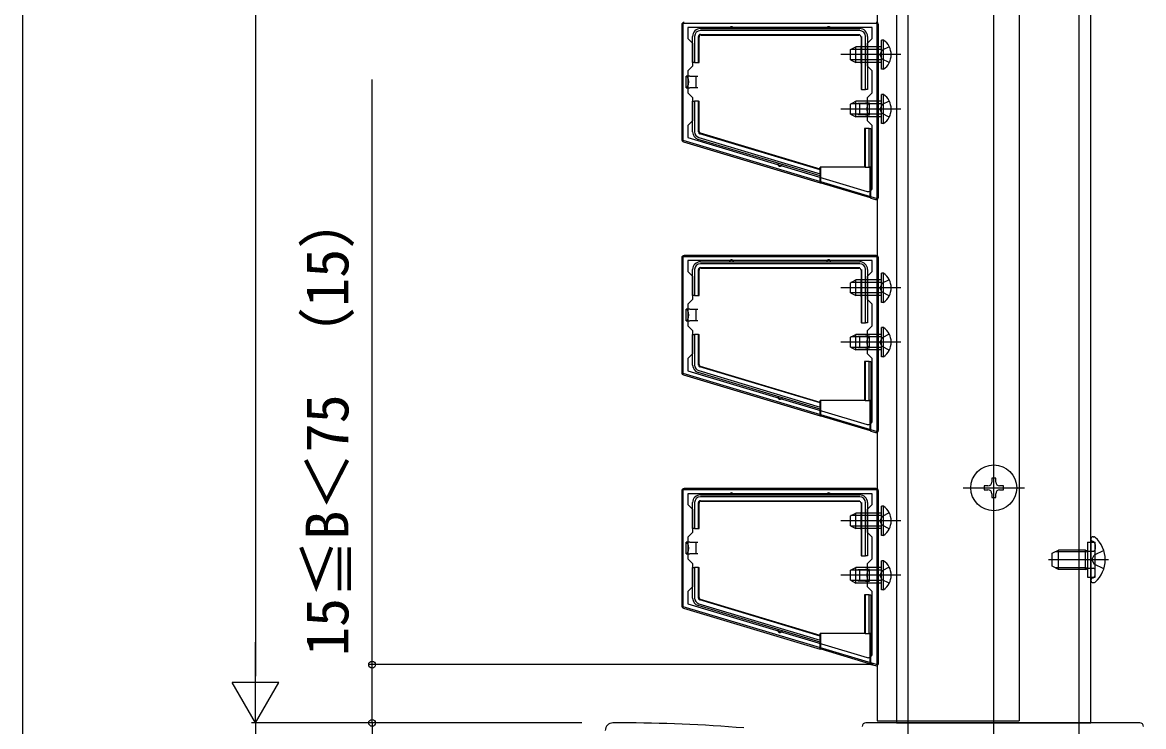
# Model space of a CAD drawing. Units: millimetres, scale not verified. Extents: x -876 to 875, y -1310 to 1303.
# Drawn here: x -875 to -586.4, y 142.1 to 323.3 of the extents above; entities that cross this region are included whole.
import ezdxf
from ezdxf.enums import TextEntityAlignment as Align

# ---------------------------------------------------------------- set-up
doc = ezdxf.new("R2010")
doc.units = ezdxf.units.MM
doc.header["$LTSCALE"] = 6
for name, color, linetype in [('0-2_YKK_11', 7, 'Continuous'), ('0-3_YKK_12', 2, 'Continuous'), ('0-4_YKK_13', 4, 'Continuous'), ('0-5_YKK_D', 6, 'Continuous'), ('0-6_YKK_ZWAK', 7, 'Continuous'), ('0-7_YSS_K', 3, 'Continuous')]:
    doc.layers.add(name, color=color, linetype=linetype)
doc.styles.add('ＭＳ ゴシック', font='')
doc.styles.get('ＭＳ ゴシック').set_extended_font_data('MS Gothic')

msp = doc.modelspace()

# ---------------------------------------------------------------- linework, layer by layer
at = {"layer": '0-2_YKK_11'}
for p, q in [((-703.7, 293.655), (-657.587, 279.821)), ((-703.7, 233.655), (-657.587, 219.821)), ((-703.7, 173.655), (-657.587, 159.821)), ((-721, 143.001), (-723, 143.001))]:
    msp.add_line(p, q, dxfattribs=at)
for points in [[(-705, 293.001), (-655, 278.001), (-655, 323.001), (-705, 323.001)], [(-705, 233.001), (-655, 218.001), (-655, 263.001), (-705, 263.001)], [(-705, 173.001), (-655, 158.001), (-655, 203.001), (-705, 203.001)]]:
    msp.add_lwpolyline(points, close=True, dxfattribs=at)
for points in [[(-656.3, 280.779), (-656.3, 296.801), (-657.5, 298.001), (-657.5, 304.001), (-656.3, 305.201), (-656.3, 310.801), (-657.5, 312.001), (-657.5, 318.001), (-656.3, 319.201), (-656.3, 322.001), (-703.7, 322.001), (-703.7, 319.201), (-702.5, 318.001), (-702.5, 312.001), (-703.7, 310.801), (-703.7, 305.201), (-702.5, 304.001), (-702.5, 298.001), (-703.7, 296.801), (-703.7, 293.655)], [(-656.3, 220.779), (-656.3, 236.801), (-657.5, 238.001), (-657.5, 244.001), (-656.3, 245.201), (-656.3, 250.801), (-657.5, 252.001), (-657.5, 258.001), (-656.3, 259.201), (-656.3, 262.001), (-703.7, 262.001), (-703.7, 259.201), (-702.5, 258.001), (-702.5, 252.001), (-703.7, 250.801), (-703.7, 245.201), (-702.5, 244.001), (-702.5, 238.001), (-703.7, 236.801), (-703.7, 233.655)], [(-656.3, 160.779), (-656.3, 176.801), (-657.5, 178.001), (-657.5, 184.001), (-656.3, 185.201), (-656.3, 190.801), (-657.5, 192.001), (-657.5, 198.001), (-656.3, 199.201), (-656.3, 202.001), (-703.7, 202.001), (-703.7, 199.201), (-702.5, 198.001), (-702.5, 192.001), (-703.7, 190.801), (-703.7, 185.201), (-702.5, 184.001), (-702.5, 178.001), (-703.7, 176.801), (-703.7, 173.655)]]:
    msp.add_lwpolyline(points, dxfattribs=at)
for centre, radius, start, end in [((-657.3, 280.779), 1, 253.30075, 359.99999), ((-657.3, 220.779), 1, 253.30075, 359.99999), ((-657.3, 160.779), 1, 253.30075, 359.99999), ((-723, 141.001), 2, 90.00001, 179.99999), ((-721, -241.701), 384.701, 85.28146, 89.99999)]:
    msp.add_arc(centre, radius, start, end, dxfattribs=at)
at = {"layer": '0-3_YKK_12'}
for p, q in [((-655, 962.501), (-655, 143.501)), ((-618.5, 962.501), (-618.5, 143.501)), ((-655, 143.501), (-618.5, 143.501))]:
    msp.add_line(p, q, dxfattribs=at)
msp.add_lwpolyline([(-631.5, 963.501), (-650, 963.501), (-650, 143.001), (-600, 143.001), (-600, 963.501)], dxfattribs=at)
at = {"layer": '0-4_YKK_13'}
for p, q in [((-705.3, 322.702), (-705.3, 293.146)), ((-659.5, 321.201), (-700.5, 321.201)), ((-667.5, 321.701), (-659.5, 321.701)), ((-654.7, 278.306), (-654.7, 322.702)), ((-702.5, 313.001), (-702.5, 319.701)), ((-702, 319.701), (-702, 313.001)), ((-701, 313.001), (-701, 319.701)), ((-700.843, 313.001), (-700.843, 319.543)), ((-700.5, 320.201), (-659.5, 320.201)), ((-700.343, 320.043), (-659.657, 320.043)), ((-659.157, 319.543), (-659.157, 306.001)), ((-659, 319.701), (-659, 306.001)), ((-658, 306.001), (-658, 319.701)), ((-653.9, 311.251), (-653.9, 318.751)), ((-648.9, 315.001), (-664.4, 315.001)), ((-661.9, 316.301), (-660.5, 317.001)), ((-661.9, 313.701), (-661.9, 316.301)), ((-653.9, 316.346), (-661.809, 316.346)), ((-653.9, 317.001), (-660.5, 317.001)), ((-702, 313.001), (-702.5, 313.001)), ((-702, 313.001), (-701, 313.001)), ((-701, 313.001), (-700.843, 313.001)), ((-661.9, 313.701), (-660.5, 313.001)), ((-653.9, 313.655), (-661.809, 313.655)), ((-703.2, 309.501), (-704.2, 309.501)), ((-704.2, 306.501), (-704.2, 309.501)), ((-701.7, 309.501), (-701.2, 309.501)), ((-653.391, 311.251), (-653.9, 311.251)), ((-704.2, 306.501), (-703.2, 306.501)), ((-701.2, 306.501), (-701.7, 306.501)), ((-659, 306.001), (-659.157, 306.001)), ((-659, 306.001), (-658, 306.001)), ((-702, 303.001), (-702, 295.122)), ((-701, 303.001), (-702, 303.001)), ((-700.843, 295.239), (-700.843, 303.001)), ((-661.9, 302.301), (-660.5, 303.001)), ((-653.9, 303.001), (-660.5, 303.001)), ((-653.9, 297.251), (-653.9, 304.751)), ((-648.9, 301.001), (-664.4, 301.001)), ((-661.9, 299.701), (-661.9, 302.301)), ((-653.9, 302.346), (-661.809, 302.346)), ((-660, 302.501), (-659.5, 302.501)), ((-659.5, 302.501), (-658, 302.501)), ((-659.5, 301.001), (-659.5, 302.501)), ((-659.5, 299.501), (-659.5, 301.001)), ((-657, 302.501), (-658, 302.501)), ((-657, 299.501), (-657, 302.501)), ((-661.9, 299.701), (-660.5, 299.001)), ((-653.9, 299.655), (-661.809, 299.655)), ((-659.5, 299.501), (-660, 299.501)), ((-658, 299.501), (-659.5, 299.501)), ((-658, 299.501), (-657, 299.501)), ((-653.391, 297.251), (-653.9, 297.251)), ((-669.7, 285.348), (-700.644, 294.643)), ((-669.7, 285.512), (-700.487, 294.76)), ((-658.257, 296.001), (-658.257, 286.001)), ((-658.1, 296.001), (-658.257, 296.001)), ((-658.1, 296.001), (-658.1, 286.001)), ((-657.1, 296.001), (-656.6, 296.001)), ((-704.873, 292.572), (-669.7, 282.006)), ((-700.932, 293.685), (-669.7, 284.304)), ((-669.7, 285.512), (-669.7, 286.001)), ((-658.257, 286.001), (-669.7, 286.001)), ((-669.5, 282.042), (-669.5, 286.001)), ((-658.1, 286.001), (-658.257, 286.001)), ((-658.1, 286.001), (-657.1, 286.001)), ((-656.6, 286.001), (-657.1, 286.001)), ((-656.8, 278.227), (-656.8, 286.001)), ((-656.6, 278.071), (-656.6, 286.001)), ((-669.7, 285.348), (-669.7, 285.512)), ((-669.7, 284.304), (-669.7, 285.348)), ((-669.7, 284.304), (-669.7, 283.782)), ((-669.7, 282.006), (-669.7, 283.782)), ((-656.8, 278.227), (-656.6, 278.071)), ((-656.6, 278.071), (-655.471, 277.732)), ((-705.3, 262.702), (-705.3, 233.146)), ((-655.299, 263.301), (-704.701, 263.301)), ((-654.7, 218.306), (-654.7, 262.702)), ((-659.5, 261.201), (-700.5, 261.201)), ((-700.5, 260.201), (-659.5, 260.201)), ((-700.343, 260.043), (-659.657, 260.043)), ((-667.5, 261.701), (-659.5, 261.701)), ((-702.5, 253.001), (-702.5, 259.701)), ((-702, 259.701), (-702, 253.001)), ((-701, 253.001), (-701, 259.701)), ((-700.843, 253.001), (-700.843, 259.543)), ((-661.9, 256.301), (-660.5, 257.001)), ((-653.9, 257.001), (-660.5, 257.001)), ((-659.157, 259.543), (-659.157, 246.001)), ((-659, 259.701), (-659, 246.001)), ((-658, 246.001), (-658, 259.701)), ((-653.9, 251.251), (-653.9, 258.751)), ((-648.9, 255.001), (-664.4, 255.001)), ((-661.9, 253.701), (-661.9, 256.301)), ((-653.9, 256.346), (-661.809, 256.346)), ((-702, 253.001), (-702.5, 253.001)), ((-702, 253.001), (-701, 253.001)), ((-701, 253.001), (-700.843, 253.001)), ((-661.9, 253.701), (-660.5, 253.001)), ((-653.9, 253.655), (-661.809, 253.655)), ((-653.391, 251.251), (-653.9, 251.251)), ((-703.2, 249.501), (-704.2, 249.501)), ((-704.2, 246.501), (-704.2, 249.501)), ((-701.7, 249.501), (-701.2, 249.501)), ((-704.2, 246.501), (-703.2, 246.501)), ((-701.2, 246.501), (-701.7, 246.501)), ((-659, 246.001), (-659.157, 246.001)), ((-659, 246.001), (-658, 246.001)), ((-702, 243.001), (-702, 235.122)), ((-701, 243.001), (-702, 243.001)), ((-700.843, 235.239), (-700.843, 243.001)), ((-661.9, 242.301), (-660.5, 243.001)), ((-653.9, 243.001), (-660.5, 243.001)), ((-660, 242.501), (-659.5, 242.501)), ((-659.5, 242.501), (-658, 242.501)), ((-659.5, 241.001), (-659.5, 242.501)), ((-657, 242.501), (-658, 242.501)), ((-657, 239.501), (-657, 242.501)), ((-653.9, 237.251), (-653.9, 244.751)), ((-648.9, 241.001), (-664.4, 241.001)), ((-661.9, 239.701), (-661.9, 242.301)), ((-661.9, 239.701), (-660.5, 239.001)), ((-653.9, 242.346), (-661.809, 242.346)), ((-653.9, 239.655), (-661.809, 239.655)), ((-659.5, 239.501), (-659.5, 241.001)), ((-659.5, 239.501), (-660, 239.501)), ((-658, 239.501), (-659.5, 239.501)), ((-658, 239.501), (-657, 239.501)), ((-653.391, 237.251), (-653.9, 237.251)), ((-669.7, 225.348), (-700.644, 234.643)), ((-669.7, 225.512), (-700.487, 234.76)), ((-658.257, 236.001), (-658.257, 226.001)), ((-658.1, 236.001), (-658.257, 236.001)), ((-658.1, 236.001), (-658.1, 226.001)), ((-657.1, 236.001), (-656.6, 236.001)), ((-704.873, 232.572), (-669.7, 222.006)), ((-700.932, 233.685), (-669.7, 224.304)), ((-669.7, 225.512), (-669.7, 226.001)), ((-658.257, 226.001), (-669.7, 226.001)), ((-669.7, 225.348), (-669.7, 225.512)), ((-669.7, 224.304), (-669.7, 225.348)), ((-669.5, 222.042), (-669.5, 226.001)), ((-658.1, 226.001), (-658.257, 226.001)), ((-658.1, 226.001), (-657.1, 226.001)), ((-656.6, 226.001), (-657.1, 226.001)), ((-656.8, 218.227), (-656.8, 226.001)), ((-656.6, 218.071), (-656.6, 226.001)), ((-669.7, 224.304), (-669.7, 223.782)), ((-669.7, 222.006), (-669.7, 223.782)), ((-656.8, 218.227), (-656.6, 218.071)), ((-656.6, 218.071), (-655.471, 217.732)), ((-625, 195.601), (-625, 211.401)), ((-705.3, 202.702), (-705.3, 173.146)), ((-655.299, 203.301), (-704.701, 203.301)), ((-654.7, 158.306), (-654.7, 202.702)), ((-632.9, 203.501), (-617.1, 203.501)), ((-623.5, 203.001), (-622.5, 203.001)), ((-702.5, 193.001), (-702.5, 199.701)), ((-702, 199.701), (-702, 193.001)), ((-701, 193.001), (-701, 199.701)), ((-700.843, 193.001), (-700.843, 199.543)), ((-659.5, 201.201), (-700.5, 201.201)), ((-700.5, 200.201), (-659.5, 200.201)), ((-700.343, 200.043), (-659.657, 200.043)), ((-667.5, 201.701), (-659.5, 201.701)), ((-659.157, 199.543), (-659.157, 186.001)), ((-659, 199.701), (-659, 186.001)), ((-658, 186.001), (-658, 199.701)), ((-661.9, 196.301), (-660.5, 197.001)), ((-661.9, 193.701), (-661.9, 196.301)), ((-653.9, 196.346), (-661.809, 196.346)), ((-653.9, 197.001), (-660.5, 197.001)), ((-653.9, 191.251), (-653.9, 198.751)), ((-648.9, 195.001), (-664.4, 195.001)), ((-661.9, 193.701), (-660.5, 193.001)), ((-653.9, 193.655), (-661.809, 193.655)), ((-702, 193.001), (-702.5, 193.001)), ((-702, 193.001), (-701, 193.001)), ((-701, 193.001), (-700.843, 193.001)), ((-653.391, 191.251), (-653.9, 191.251)), ((-599.455, 190.901), (-599.257, 190.901)), ((-703.2, 189.501), (-704.2, 189.501)), ((-704.2, 186.501), (-704.2, 189.501)), ((-701.7, 189.501), (-701.2, 189.501)), ((-600.9, 189.501), (-598.9, 189.501)), ((-600, 190.251), (-600, 179.75)), ((-599.426, 189.693), (-599.671, 189.782)), ((-598.9, 180.501), (-598.9, 189.501)), ((-598.9, 188.941), (-598.9, 187.701)), ((-704.2, 186.501), (-703.2, 186.501)), ((-701.2, 186.501), (-701.7, 186.501)), ((-659, 186.001), (-659.157, 186.001)), ((-659, 186.001), (-658, 186.001)), ((-653.9, 177.251), (-653.9, 184.751)), ((-595.496, 185.001), (-610.913, 185.001)), ((-610, 186.701), (-608.3, 187.501)), ((-601.4, 187.068), (-609.22, 187.068)), ((-608.3, 182.501), (-608.3, 187.501)), ((-601.4, 187.501), (-608.3, 187.501)), ((-601.4, 182.501), (-601.4, 187.501)), ((-599.744, 185.001), (-599.135, 186.146)), ((-599.744, 185.001), (-599.135, 183.856)), ((-596.674, 187.372), (-599.135, 186.146)), ((-702, 183.001), (-702, 175.122)), ((-701, 183.001), (-702, 183.001)), ((-700.843, 175.239), (-700.843, 183.001)), ((-661.9, 182.301), (-660.5, 183.001)), ((-661.9, 179.701), (-661.9, 182.301)), ((-653.9, 182.346), (-661.809, 182.346)), ((-653.9, 183.001), (-660.5, 183.001)), ((-660, 182.501), (-659.5, 182.501)), ((-659.5, 182.501), (-658, 182.501)), ((-659.5, 181.001), (-659.5, 182.501)), ((-657, 182.501), (-658, 182.501)), ((-657, 179.501), (-657, 182.501)), ((-601.4, 182.934), (-609.22, 182.934)), ((-601.4, 182.501), (-608.3, 182.501)), ((-596.674, 182.629), (-599.135, 183.856)), ((-598.9, 181.06), (-598.9, 182.301)), ((-648.9, 181.001), (-664.4, 181.001)), ((-661.9, 179.701), (-660.5, 179.001)), ((-653.9, 179.655), (-661.809, 179.655)), ((-659.5, 179.501), (-660, 179.501)), ((-659.5, 179.501), (-659.5, 181.001)), ((-658, 179.501), (-659.5, 179.501)), ((-658, 179.501), (-657, 179.501)), ((-600, 179.75), (-600, 179.646)), ((-599.426, 180.309), (-599.671, 180.22)), ((-599.455, 179.101), (-599.257, 179.101)), ((-653.391, 177.251), (-653.9, 177.251)), ((-700.932, 173.685), (-669.7, 164.304)), ((-669.7, 165.348), (-700.644, 174.643)), ((-669.7, 165.512), (-700.487, 174.76)), ((-658.257, 176.001), (-658.257, 166.001)), ((-658.1, 176.001), (-658.257, 176.001)), ((-658.1, 176.001), (-658.1, 166.001)), ((-657.1, 176.001), (-656.6, 176.001)), ((-704.873, 172.572), (-669.7, 162.006)), ((-669.7, 165.512), (-669.7, 166.001)), ((-658.257, 166.001), (-669.7, 166.001)), ((-669.7, 165.348), (-669.7, 165.512)), ((-669.7, 164.304), (-669.7, 165.348)), ((-669.5, 162.042), (-669.5, 166.001)), ((-658.1, 166.001), (-658.257, 166.001)), ((-658.1, 166.001), (-657.1, 166.001)), ((-656.6, 166.001), (-657.1, 166.001)), ((-656.8, 158.227), (-656.8, 166.001)), ((-656.6, 158.071), (-656.6, 166.001)), ((-669.7, 164.304), (-669.7, 163.782)), ((-669.7, 162.006), (-669.7, 163.782)), ((-656.8, 158.227), (-656.6, 158.071)), ((-656.6, 158.071), (-655.471, 157.732)), ((-587.441, 143.001), (-657.894, 143.001))]:
    msp.add_line(p, q, dxfattribs=at)
for points in [[(-647, 124.207), (-647, 136.662), (-647, 520.001)], [(-603, 123.523), (-603, 132.995), (-603, 520.001)], [(-700.5, 321.701), (-692.5, 321.701), (-667.5, 321.701)], [(-657.5, 319.701), (-657.5, 306.001), (-658, 306.001)], [(-653.391, 311.251), (-653.391, 318.751), (-653.9, 318.751)], [(-653.9, 313.001), (-660.5, 313.001), (-660.5, 317.001)], [(-651.891, 317.051), (-653.746, 316.146), (-654.355, 315.001)], [(-651.891, 312.951), (-653.746, 313.856), (-654.355, 315.001)], [(-703.2, 309.501), (-701.7, 309.501), (-701.7, 308.001), (-701.7, 306.501), (-703.2, 306.501)], [(-702.5, 295.122), (-702.5, 303.001), (-702, 303.001)], [(-701, 295.122), (-701, 303.001), (-700.843, 303.001)], [(-653.9, 299.001), (-660.5, 299.001), (-660.5, 303.001)], [(-651.891, 303.051), (-653.746, 302.146), (-654.355, 301.001)], [(-653.391, 297.251), (-653.391, 304.751), (-653.9, 304.751)], [(-651.891, 298.951), (-653.746, 299.856), (-654.355, 301.001)], [(-657.1, 286.001), (-657.1, 296.001), (-658.1, 296.001)], [(-656.6, 296.001), (-656.6, 291.001), (-656.6, 286.001)], [(-669.7, 283.782), (-680, 286.876), (-701.075, 293.207)], [(-669.7, 282.006), (-669.5, 282.042), (-656.8, 278.227)], [(-700.5, 261.701), (-692.5, 261.701), (-667.5, 261.701)], [(-653.9, 253.001), (-660.5, 253.001), (-660.5, 257.001)], [(-657.5, 259.701), (-657.5, 246.001), (-658, 246.001)], [(-651.891, 257.051), (-653.746, 256.146), (-654.355, 255.001)], [(-653.391, 251.251), (-653.391, 258.751), (-653.9, 258.751)], [(-651.891, 252.951), (-653.746, 253.856), (-654.355, 255.001)], [(-703.2, 249.501), (-701.7, 249.501), (-701.7, 248.001), (-701.7, 246.501), (-703.2, 246.501)], [(-702.5, 235.122), (-702.5, 243.001), (-702, 243.001)], [(-701, 235.122), (-701, 243.001), (-700.843, 243.001)], [(-653.9, 239.001), (-660.5, 239.001), (-660.5, 243.001)], [(-651.891, 243.051), (-653.746, 242.146), (-654.355, 241.001)], [(-653.391, 237.251), (-653.391, 244.751), (-653.9, 244.751)], [(-651.891, 238.951), (-653.746, 239.856), (-654.355, 241.001)], [(-657.1, 226.001), (-657.1, 236.001), (-658.1, 236.001)], [(-656.6, 236.001), (-656.6, 231.001), (-656.6, 226.001)], [(-669.7, 223.782), (-680, 226.876), (-701.075, 233.207)], [(-669.7, 222.006), (-669.5, 222.042), (-656.8, 218.227)], [(-624.5, 205.001), (-624.5, 206.001), (-625.5, 206.001), (-625.5, 205.001)], [(-626.5, 204.001), (-627.5, 204.001), (-627.5, 203.001), (-626.5, 203.001)], [(-625.5, 202.001), (-625.5, 201.001), (-624.5, 201.001), (-624.5, 202.001)], [(-622.5, 203.001), (-622.5, 204.001), (-623.5, 204.001)], [(-700.5, 201.701), (-692.5, 201.701), (-667.5, 201.701)], [(-657.5, 199.701), (-657.5, 186.001), (-658, 186.001)], [(-653.9, 193.001), (-660.5, 193.001), (-660.5, 197.001)], [(-651.891, 197.051), (-653.746, 196.146), (-654.355, 195.001)], [(-653.391, 191.251), (-653.391, 198.751), (-653.9, 198.751)], [(-651.891, 192.951), (-653.746, 193.856), (-654.355, 195.001)], [(-703.2, 189.501), (-701.7, 189.501), (-701.7, 188.001), (-701.7, 186.501), (-703.2, 186.501)], [(-600.9, 189.501), (-600.9, 180.501), (-598.9, 180.501)], [(-600, 190.355), (-600, 190.251), (-600, 189.901)], [(-653.391, 177.251), (-653.391, 184.751), (-653.9, 184.751)], [(-608.3, 182.501), (-610, 183.301), (-610, 186.701)], [(-601.4, 187.501), (-600.9, 187.331), (-600.514, 187.201)], [(-601.4, 187.068), (-600.9, 187.128), (-600.3, 187.201)], [(-600.514, 187.201), (-600, 187.201), (-599.4, 187.201)], [(-702.5, 175.122), (-702.5, 183.001), (-702, 183.001)], [(-701, 175.122), (-701, 183.001), (-700.843, 183.001)], [(-653.9, 179.001), (-660.5, 179.001), (-660.5, 183.001)], [(-651.891, 183.051), (-653.746, 182.146), (-654.355, 181.001)], [(-601.4, 182.934), (-600.9, 182.873), (-600.3, 182.801)], [(-601.4, 182.501), (-600.9, 182.67), (-600.514, 182.801)], [(-600.514, 182.801), (-600, 182.801), (-599.4, 182.801)], [(-651.891, 178.951), (-653.746, 179.856), (-654.355, 181.001)], [(-669.7, 163.782), (-680, 166.876), (-701.075, 173.207)], [(-657.1, 166.001), (-657.1, 176.001), (-658.1, 176.001)], [(-656.6, 176.001), (-656.6, 171.001), (-656.6, 166.001)], [(-669.7, 162.006), (-669.5, 162.042), (-656.8, 158.227)]]:
    msp.add_lwpolyline(points, dxfattribs=at)
msp.add_circle((-625, 203.501), 5.9, dxfattribs=at)
for centre, radius, start, end in [((-700.5, 319.701), 2, 90, 180), ((-700.5, 319.701), 1.5, 90, 180), ((-692.5, 321.701), 0.5, 0, 180), ((-667.5, 321.701), 0.5, 0, 180), ((-659.5, 319.701), 2, 0, 90), ((-659.5, 319.701), 1.5, 0, 90), ((-655.927, 315.001), 4.527, 304.06671, 55.93329), ((-655.927, 301.001), 4.527, 304.06671, 55.93329), ((-700.5, 295.122), 2, 180, 253.27998), ((-700.5, 295.122), 1.5, 180, 253.27998), ((-656.6, 291.001), 0.3, 270, 90), ((-680, 286.876), 0.6, 163.27998, 343.27998), ((-700.5, 259.701), 2, 90, 180), ((-700.5, 259.701), 1.5, 90, 180), ((-692.5, 261.701), 0.5, 0, 180), ((-667.5, 261.701), 0.5, 0, 180), ((-659.5, 259.701), 2, 0, 90), ((-659.5, 259.701), 1.5, 0, 90), ((-655.927, 255.001), 4.527, 304.06671, 55.93329), ((-655.927, 241.001), 4.527, 304.06671, 55.93329), ((-700.5, 235.122), 2, 180, 253.27998), ((-700.5, 235.122), 1.5, 180, 253.27998), ((-656.6, 231.001), 0.3, 270, 90), ((-680, 226.876), 0.6, 163.27998, 343.27998), ((-626.5, 205.001), 1, 270, 0), ((-623.5, 205.001), 1, 180, 270), ((-692.5, 201.701), 0.5, 0, 180), ((-667.5, 201.701), 0.5, 0, 180), ((-626.5, 202.001), 1, 0, 90), ((-623.5, 202.001), 1, 90, 180), ((-700.5, 199.701), 2, 90, 180), ((-700.5, 199.701), 1.5, 90, 180), ((-659.5, 199.701), 2, 0, 90), ((-659.5, 199.701), 1.5, 0, 90), ((-655.927, 195.001), 4.527, 304.06671, 55.93329), ((-599.455, 190.355), 0.545, 90, 180), ((-599.257, 190.351), 0.55, 48.43917, 90), ((-604, 185.001), 7.7, 311.56083, 48.43917), ((-599.5, 190.251), 0.5, 180, 250), ((-599.7, 188.941), 0.8, 0, 70), ((-599.4, 187.701), 0.5, 270, 0), ((-655.927, 181.001), 4.527, 304.06671, 55.93329), ((-599.4, 182.301), 0.5, 0, 90), ((-599.5, 179.75), 0.5, 110, 180), ((-599.455, 179.646), 0.545, 180, 270), ((-599.7, 181.06), 0.8, 290, 0), ((-599.257, 179.651), 0.55, 270, 311.56083), ((-700.5, 175.122), 2, 180, 253.27998), ((-700.5, 175.122), 1.5, 180, 253.27998), ((-656.6, 171.001), 0.3, 270, 90), ((-680, 166.876), 0.6, 163.27998, 343.27998), ((-657.894, 142.001), 1, 90, 177), ((-587.441, 142.001), 1, 3, 90)]:
    msp.add_arc(centre, radius, start, end, dxfattribs=at)
for centre, major_axis, ratio, start_param, end_param in [((-704.699, 322.699), (0.426, -0.426), 0.99628, 2.358058, 3.9251274), ((-655.301, 322.699), (-0.426, -0.426), 0.99628, 2.358058, 3.9251274), ((-700.5, 319.701), (-0.354, 0.354), 0.999924, 5.4978252, 7.0685454), ((-700.343, 319.543), (-0.354, 0.354), 0.999924, 5.4978252, 7.0685454), ((-659.657, 319.543), (0.354, 0.354), 0.999924, 5.4978252, 7.0685454), ((-704.2, 308.001), (0, 1.5), 0.466667, 3.1415927, 6.2831853), ((-657, 301.001), (0, 1.5), 0.466667, 6.2831853, 9.424778), ((-700.5, 295.122), (-0.401, -0.298), 0.999941, 5.6437252, 6.9226455), ((-700.343, 295.239), (-0.401, -0.298), 0.999941, 5.6437252, 6.9226455), ((-704.699, 293.148), (0.483, 0.359), 0.997108, 2.5034907, 3.7796946), ((-655.301, 278.309), (-0.36, 0.484), 0.994789, 2.2127884, 4.0703969), ((-704.699, 262.699), (0.426, -0.426), 0.99628, 2.358058, 3.9251274), ((-655.301, 262.699), (-0.426, -0.426), 0.99628, 2.358058, 3.9251274), ((-700.5, 259.701), (-0.354, 0.354), 0.999924, 5.4978252, 7.0685454), ((-700.343, 259.543), (-0.354, 0.354), 0.999924, 5.4978252, 7.0685454), ((-659.657, 259.543), (0.354, 0.354), 0.999924, 5.4978252, 7.0685454), ((-704.2, 248.001), (0, 1.5), 0.466667, 3.1415927, 6.2831853), ((-657, 241.001), (0, 1.5), 0.466667, 6.2831853, 9.424778), ((-700.5, 235.122), (-0.401, -0.298), 0.999941, 5.6437252, 6.9226455), ((-700.343, 235.239), (-0.401, -0.298), 0.999941, 5.6437252, 6.9226455), ((-704.699, 233.148), (0.483, 0.359), 0.997108, 2.5034907, 3.7796946), ((-655.301, 218.309), (-0.36, 0.484), 0.994789, 2.2127884, 4.0703969), ((-704.699, 202.699), (0.426, -0.426), 0.99628, 2.358058, 3.9251274), ((-655.301, 202.699), (-0.426, -0.426), 0.99628, 2.358058, 3.9251274), ((-700.5, 199.701), (-0.354, 0.354), 0.999924, 5.4978252, 7.0685454), ((-700.343, 199.543), (-0.354, 0.354), 0.999924, 5.4978252, 7.0685454), ((-659.657, 199.543), (0.354, 0.354), 0.999924, 5.4978252, 7.0685454), ((-704.2, 188.001), (0, 1.5), 0.466667, 3.1415927, 6.2831853), ((-657, 181.001), (0, 1.5), 0.466667, 6.2831853, 9.424778), ((-704.699, 173.148), (0.483, 0.359), 0.997108, 2.5034907, 3.7796946), ((-700.5, 175.122), (-0.401, -0.298), 0.999941, 5.6437252, 6.9226455), ((-700.343, 175.239), (-0.401, -0.298), 0.999941, 5.6437252, 6.9226455), ((-655.301, 158.309), (-0.36, 0.484), 0.994789, 2.2127884, 4.0703969)]:
    msp.add_ellipse(centre, major_axis=major_axis, ratio=ratio, start_param=start_param, end_param=end_param, dxfattribs=at)
for centre in [(-659.096, 315.001), (-659.096, 255.001), (-659.096, 195.001)]:
    msp.add_ellipse(centre, major_axis=(0, 2.25), ratio=0.008727, dxfattribs=at)
at = {"layer": '0-5_YKK_D'}
for p, q in [((-815, 981.001), (-815, 155.001)), ((-815, 143.001), (-815, 163.785)), ((-656, 158.001), (-786, 158.001)), ((-815, 143.001), (-821, 153.393)), ((-809, 153.393), (-821, 153.393)), ((-815, 143.001), (-809, 153.393)), ((-731, 143.001), (-816, 143.001)), ((-731, 143.001), (-816, 143.001)), ((-815, 143.001), (-815, 83.001)), ((-731, 143.001), (-786, 143.001)), ((-731, 143.001), (-786, 143.001)), ((-785, 143.001), (-785, 113.001))]:
    msp.add_line(p, q, dxfattribs=at)
msp.add_lwpolyline([(-785, 143.001), (-785, 158.001), (-785, 308.643)], dxfattribs=at)
for centre in [(-785, 158.001), (-785, 143.001), (-785, 143.001)]:
    msp.add_circle(centre, 0.875, dxfattribs=at)
at = {"layer": '0-6_YKK_ZWAK'}
msp.add_line((-875, 1241), (-875, -1309), dxfattribs=at)
at = {"layer": '0-7_YSS_K'}
msp.add_line((-625, -4.999), (-625, 1004.219), dxfattribs=at)

# ---------------------------------------------------------------- texts
at = {"layer": '0-5_YKK_D', "style": 'ＭＳ ゴシック'}
msp.add_text('15≦B＜75 （15）', height=11, rotation=90, dxfattribs=at).set_placement((-787.79, 160.199), align=Align.BOTTOM_LEFT)

doc.saveas('drawing.dxf')
